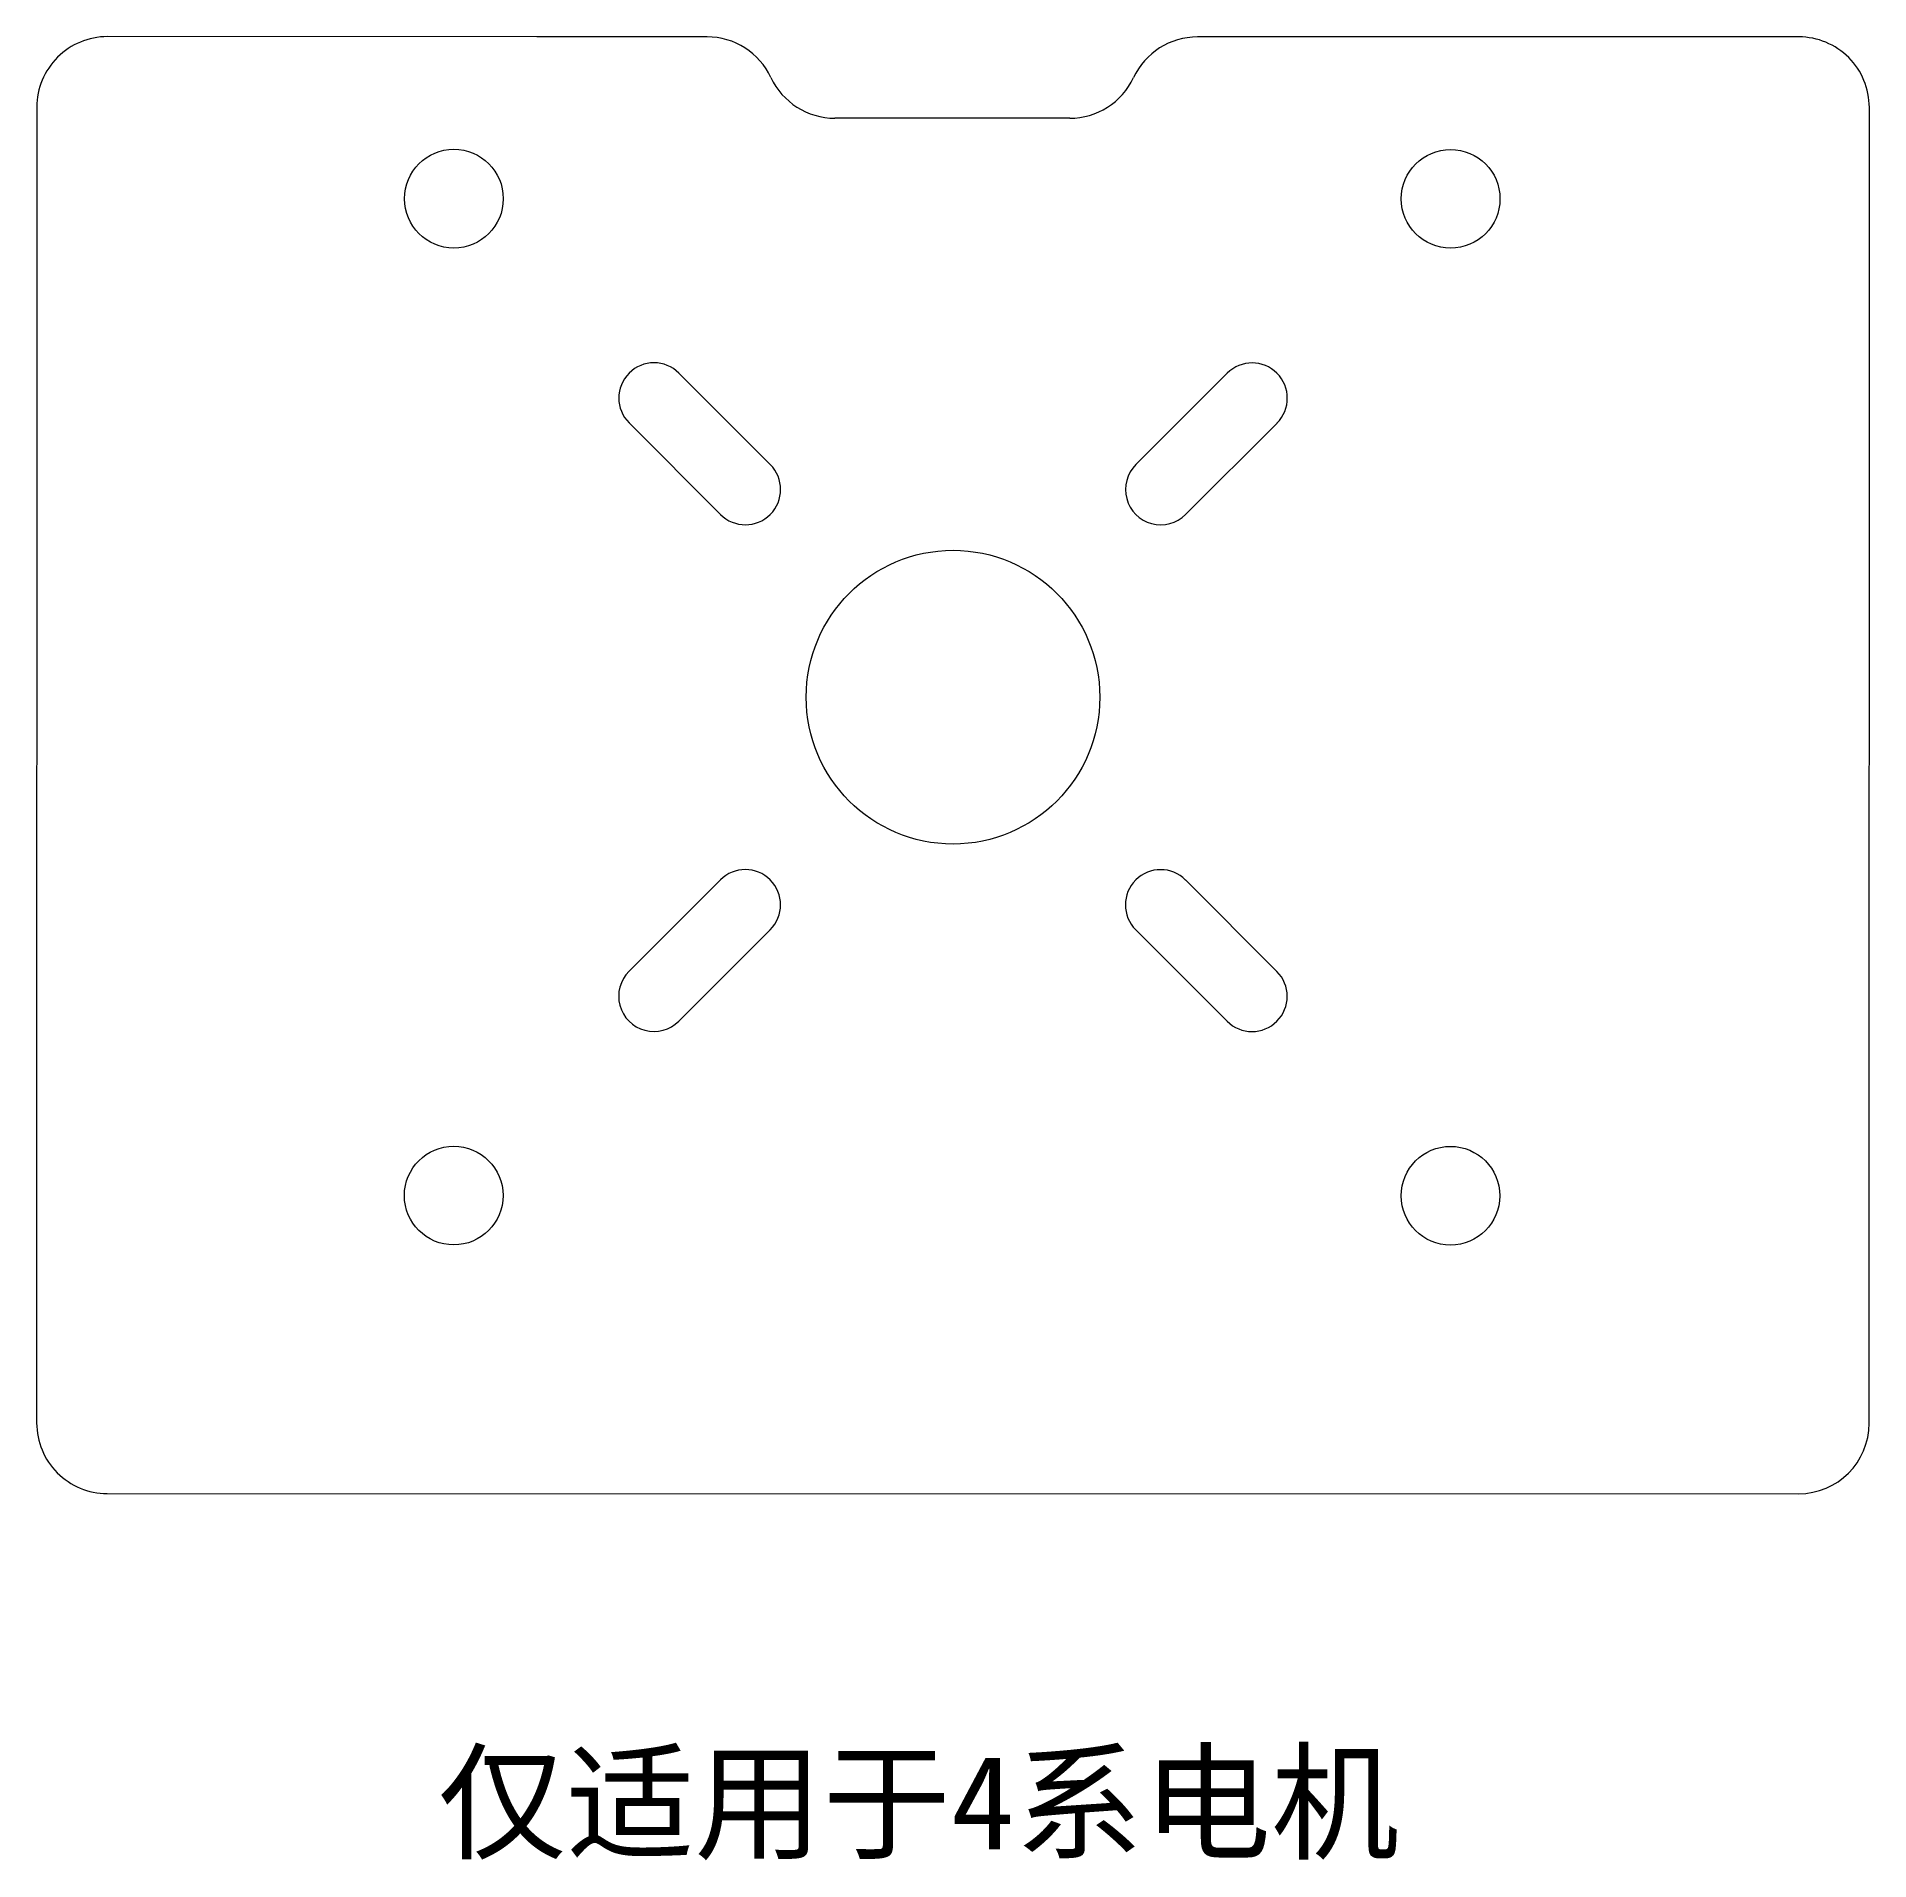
# Model space of a CAD drawing. Header units: millimetres. Extents: x 201.1 to 279.1, y 68.8 to 146.4.
import ezdxf

# ---------------------------------------------------------------- set-up
doc = ezdxf.new("R2010")
doc.units = ezdxf.units.MM
doc.layers.add('2', color=7, linetype='Continuous', true_color=0xffffff)

msp = doc.modelspace()

# ---------------------------------------------------------------- linework, layer by layer
at = {"lineweight": 18}
for centre in [(218.858, 139.513), (261.284, 139.507), (218.851, 97.087), (261.278, 97.08)]:
    msp.add_circle(centre, 2.1, dxfattribs=at)
at = {"layer": '2', "lineweight": 18}
for p, q in [((222.393, 146.399), (204.108, 146.408)), ((229.637, 146.398), (222.393, 146.399)), ((257.822, 146.394), (250.507, 146.395)), ((276.107, 146.397), (257.822, 146.394)), ((201.107, 143.408), (201.099, 87.406)), ((245.071, 142.937), (235.071, 142.938)), ((279.099, 87.391), (279.107, 143.396)), ((228.438, 132.087), (232.327, 128.197)), ((247.883, 128.195), (251.773, 132.083)), ((230.205, 126.076), (226.317, 129.966)), ((253.894, 129.962), (250.004, 126.073)), ((226.313, 106.632), (230.203, 110.52)), ((250.002, 110.517), (253.89, 106.627)), ((232.324, 108.398), (228.434, 104.51)), ((251.769, 104.506), (247.88, 108.396)), ((204.098, 84.408), (276.098, 84.397))]:
    msp.add_line(p, q, dxfattribs=at)
msp.add_circle((240.103, 118.297), 6.25, dxfattribs=at)
for centre, radius, start, end in [((204.107, 143.408), 3, 89.98517, 179.99123), ((229.636, 143.398), 3, 25.04686, 89.9913), ((250.507, 143.395), 3, 89.9913, 154.93574), ((276.107, 143.397), 3, 359.99137, 90.00867), ((235.072, 145.938), 3, 205.04686, 269.9913), ((245.072, 145.937), 3, 269.9913, 334.93574), ((227.377, 131.027), 1.5, 44.9913, 224.9913), ((252.833, 131.023), 1.5, 314.9913, 134.9913), ((231.266, 127.137), 1.5, 224.9913, 44.9913), ((248.944, 127.134), 1.5, 134.9913, 314.9913), ((231.263, 109.459), 1.5, 314.9913, 134.9913), ((248.941, 109.456), 1.5, 44.9913, 224.9913), ((227.373, 105.571), 1.5, 134.9913, 314.9913), ((252.829, 105.567), 1.5, 224.9913, 44.9913), ((204.099, 87.408), 3, 179.9913, 269.9913), ((276.099, 87.397), 3, 269.9913, 359.9913)]:
    msp.add_arc(centre, radius, start, end, dxfattribs=at)

# ---------------------------------------------------------------- texts
at = {"color": 3, "lineweight": 18, "insert": (218.184, 73.259), "char_height": 4, "width": 48.75434, "attachment_point": 1}
msp.add_mtext('{\\fSimSun|b0|i0|c134|p2;仅适用于}4{\\fSimSun|b0|i0|c134|p2;系电机}', dxfattribs=at)

doc.saveas('drawing.dxf')
